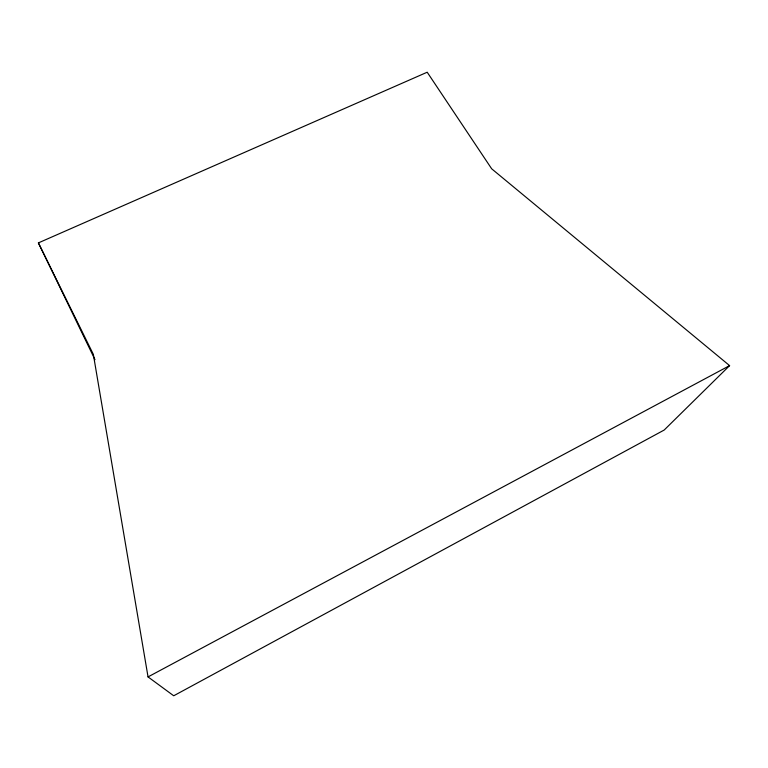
<?xml version="1.0" encoding="UTF-8"?>
<svg xmlns="http://www.w3.org/2000/svg" width="768" height="768" viewBox="0 0 768 768"><rect width="100%" height="100%" fill="white"/><g stroke="black" fill="none" stroke-linecap="round" stroke-linejoin="round"><path stroke-width="1.15" d="M729.6 365.626L664.195 430.032L173.712 695.779L148.042 676.906L93.331 354.336L38.4 242.89L427.2 72.221L491.683 168.806L729.6 365.626L148.042 676.906M94.992 359.693L38.4 242.89"/></g></svg>
